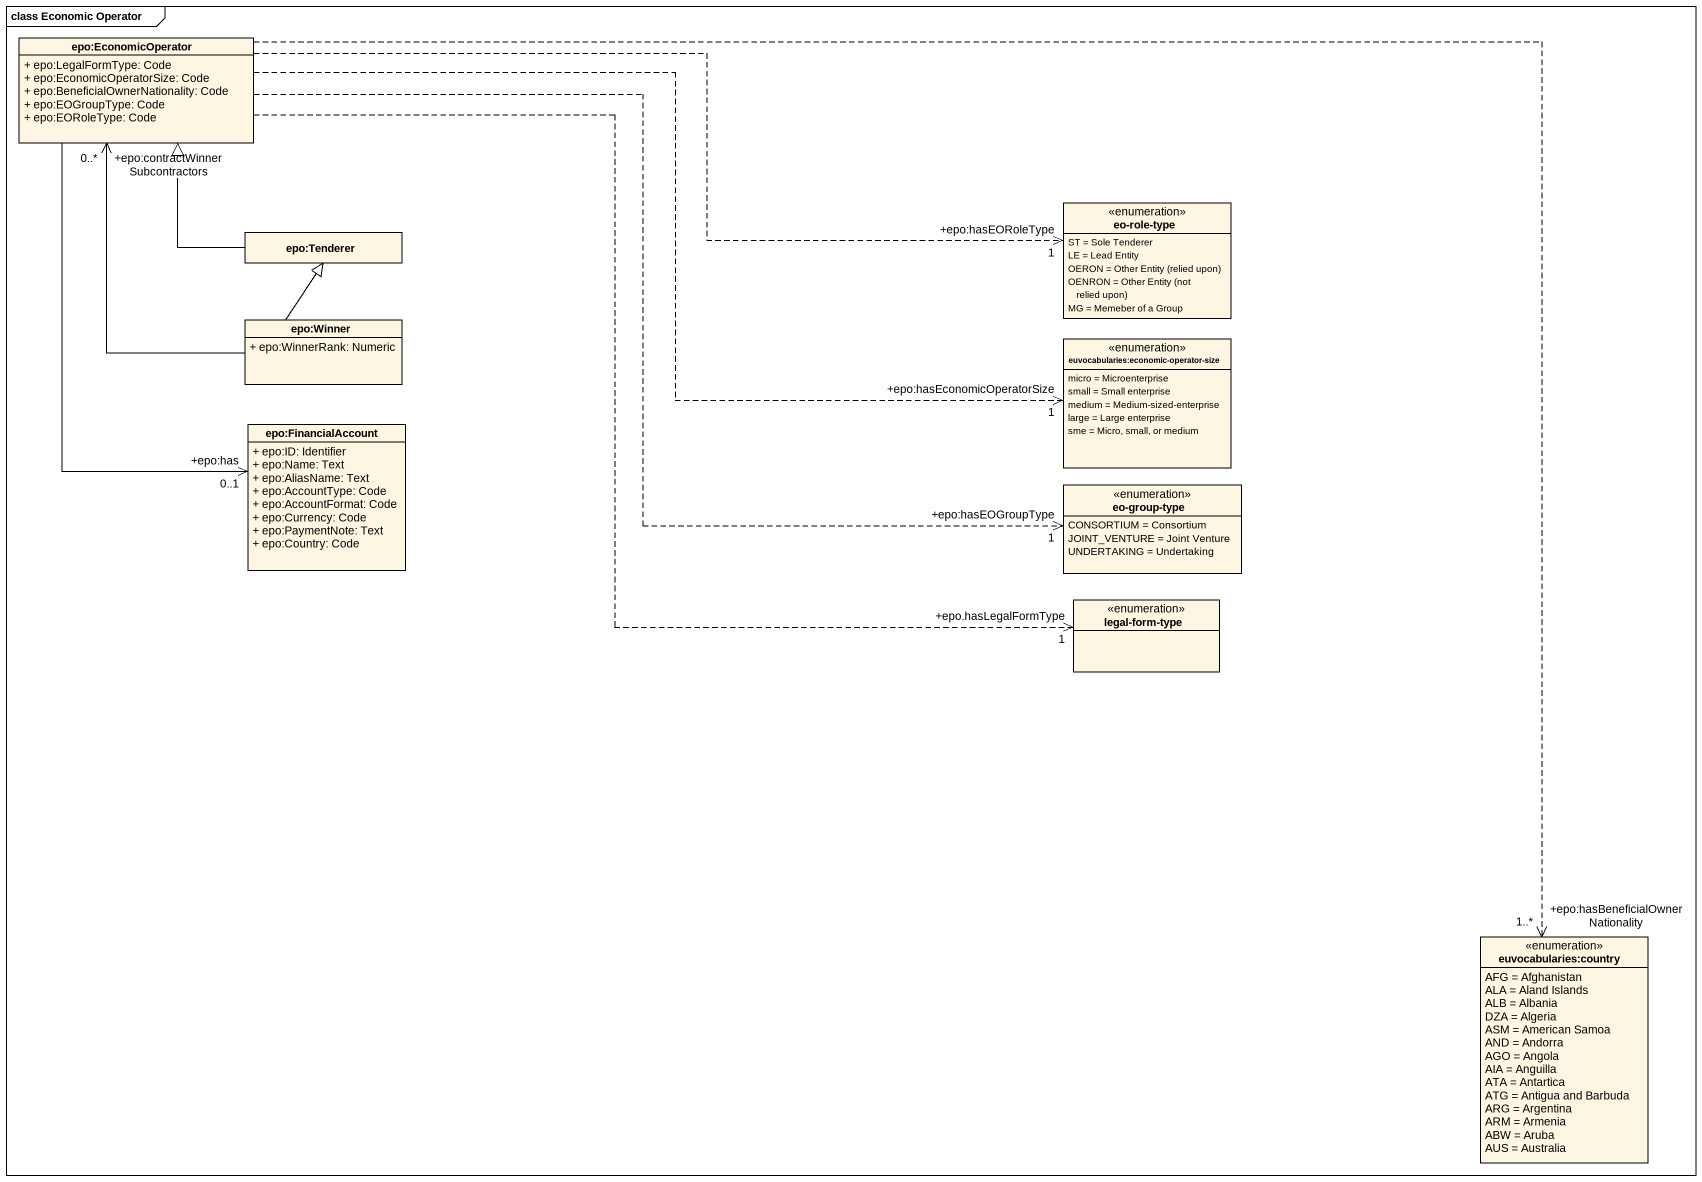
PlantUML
@startuml
mainframe class Economic Operator
hide circle
hide empty members
skinparam classAttributeIconSize 0
class "epo:EconomicOperator" as epo_EconomicOperator {
  + epo:LegalFormType: Code
  + epo:EconomicOperatorSize: Code
  + epo:BeneficialOwnerNationality: Code
  + epo:EOGroupType: Code
  + epo:EORoleType: Code
}
class "epo:Tenderer" as epo_Tenderer
enum "eo-role-type" as eo_role_type {
  ST = Sole Tenderer
  LE = Lead Entity
  {field} OERON = Other Entity (relied upon)
  {field} OENRON = Other Entity (not relied upon)
  MG = Memeber of a Group
}
class "epo:Winner" as epo_Winner {
  + epo:WinnerRank: Numeric
}
enum "euvocabularies:economic-operator-size" as euvocabularies_economic {
  micro = Microenterprise
  small = Small enterprise
  medium = Medium-sized-enterprise
  large = Large enterprise
  sme = Micro, small, or medium
}
class "epo:FinancialAccount" as epo_FinancialAccount {
  + epo:ID: Identifier
  + epo:Name: Text
  + epo:AliasName: Text
  + epo:AccountType: Code
  + epo:AccountFormat: Code
  + epo:Currency: Code
  + epo:PaymentNote: Text
  + epo:Country: Code
}
enum "eo-group-type" as eo_group_type {
  CONSORTIUM = Consortium
  JOINT_VENTURE = Joint Venture
  UNDERTAKING = Undertaking
}
enum "legal-form-type" as legal_form_type
enum "euvocabularies:country" as euvocabularies_country {
  AFG = Afghanistan
  ALA = Aland Islands
  ALB = Albania
  DZA = Algeria
  ASM = American Samoa
  AND = Andorra
  AGO = Angola
  AIA = Anguilla
  ATA = Antartica
  ATG = Antigua and Barbuda
  ARG = Argentina
  ARM = Armenia
  ABW = Aruba
  AUS = Australia
}
epo_EconomicOperator .right.> "+epo:hasEORoleType\n1" eo_role_type
epo_EconomicOperator .right.> "+epo:hasEconomicOperatorSize\n1" euvocabularies_economic
epo_EconomicOperator --> "+epo:has\n0..1" epo_FinancialAccount
epo_EconomicOperator .right.> "+epo:hasEOGroupType\n1" eo_group_type
epo_EconomicOperator .right.> "+epo.hasLegalFormType\n1" legal_form_type
epo_EconomicOperator ..> "+epo:hasBeneficialOwnerNationality\n1..*" euvocabularies_country
epo_Tenderer -up-|> epo_EconomicOperator
epo_Winner -up-> "+epo:contractWinnerSubcontractors\n0..*" epo_EconomicOperator
epo_Winner -up-|> epo_Tenderer
@enduml
